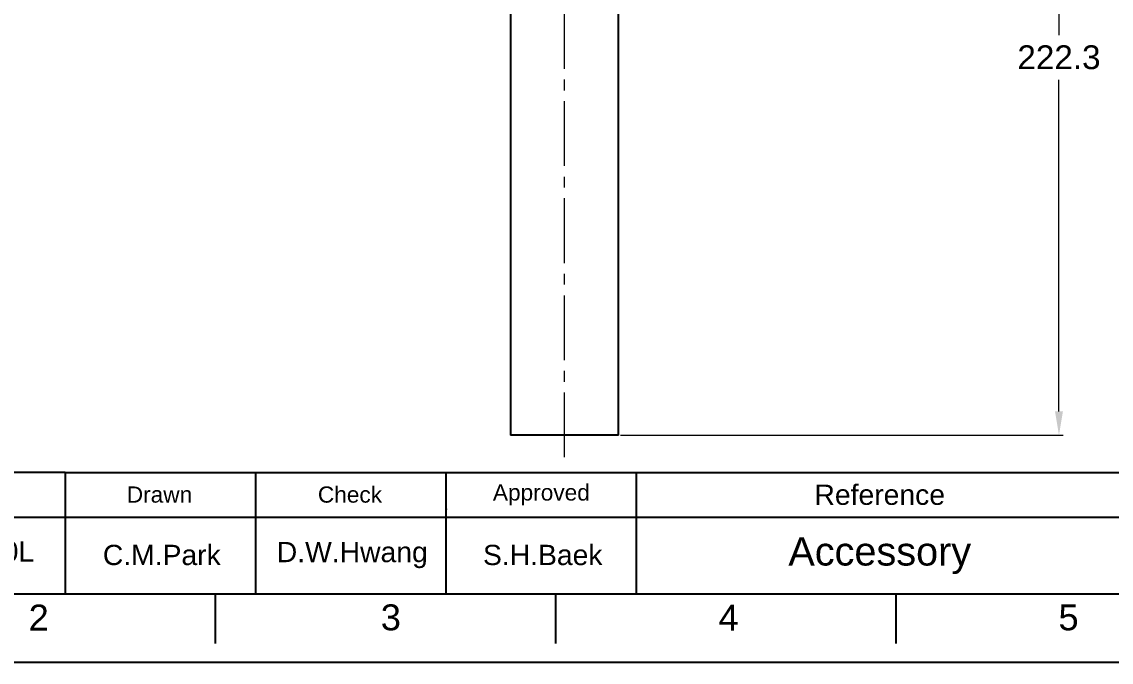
# Model space of a CAD drawing. Header units: millimetres. Extents: x 4257 to 5098, y 860 to 1455.
# Drawn here: x 4420.1 to 4740.5, y 860 to 1048.4 of the extents above; entities that cross this region are included whole.
import ezdxf

# ---------------------------------------------------------------- set-up
doc = ezdxf.new("R2010")
doc.units = ezdxf.units.MM
doc.linetypes.add('CENTER2', pattern=[28.575, 19.05, -3.175, 3.175, -3.175])
doc.layers.add('FORM', color=7, linetype='Continuous')
doc.layers.add('TEXT', color=2, linetype='Continuous')
doc.styles.add('Arial', font='arial.ttf')
doc.styles.get("Standard").update_dxf_attribs({"font": 'arial.ttf'})
doc.dimstyles.new('ISO-25', dxfattribs={"dimtxt": 7, "dimasz": 7, "dimexe": 1.25, "dimexo": 0.625, "dimgap": 3, "dimtad": 1, "dimtih": 1, "dimtoh": 1, "dimdec": 1, "dimlunit": 6, "dimtxsty": 'Arial', "dimcen": 0, "dimclrd": 3, "dimclre": 3, "dimclrt": 4, "dimadec": 0, "dimazin": 0, "dimtfac": 1, "dimtdec": 1, "dimtmove": 0, "dimatfit": 3, "dimfxl": 1, "dimlwd": 13, "dimlwe": 13, "dimarcsym": 0})

# ---------------------------------------------------------------- blocks, each defined once
blk = doc.blocks.new('*D24')
at = {"color": 3, "lineweight": 13, "transparency": 16777216}
for p, q in [((4708.91, 1149.06), (4726.35, 1149.06)), ((4725.1, 1142.06), (4725.1, 1044.49)), ((4725.1, 933.76), (4725.1, 1031.33)), ((4596.19, 926.76), (4726.35, 926.76))]:
    blk.add_line(p, q, dxfattribs=at)
at = {"color": 3, "transparency": 16777216}
for points in [[(4723.93, 1142.06), (4726.26, 1142.06), (4725.1, 1149.06)], [(4723.93, 933.76), (4726.26, 933.76), (4725.1, 926.76)]]:
    blk.add_solid(points, dxfattribs=at)
at = {"layer": 'Defpoints', "color": 0, "transparency": 16777216}
for p in [(4708.29, 1149.06), (4725.1, 1149.06), (4595.57, 926.76)]:
    blk.add_point(p, dxfattribs=at)
at = {"color": 4, "transparency": 16777216, "insert": (4725.1, 1037.91), "char_height": 7, "attachment_point": 5, "style": 'Arial'}
blk.add_mtext('222.3', dxfattribs=at)

msp = doc.modelspace()

# ---------------------------------------------------------------- linework, layer by layer
at = {"color": 1, "linetype": 'CENTER2', "lineweight": 18}
msp.add_line((4579.69, 920.26), (4579.69, 1236.78), dxfattribs=at)
at = {"lineweight": 25}
for p, q in [((4563.82, 1114.06), (4563.82, 926.76)), ((4595.57, 926.76), (4595.57, 1114.06)), ((4595.57, 926.76), (4563.82, 926.76))]:
    msp.add_line(p, q, dxfattribs=at)
at = {"layer": 'FORM', "color": 7, "linetype": 'Continuous'}
for p, q in [((4432.82, 915.77), (4376.8, 915.77)), ((5077.63, 880.01), (4276.68, 880.01)), ((4476.92, 880.01), (4476.92, 865.46)), ((4577.04, 880.01), (4577.04, 865.46)), ((4677.16, 880.01), (4677.16, 865.46)), ((4256.66, 859.99), (5097.66, 859.99))]:
    msp.add_line(p, q, dxfattribs=at)
at = {"layer": 'FORM'}
for p, q in [((4432.82, 915.77), (5077.63, 915.77)), ((4432.82, 915.77), (4432.82, 880.01)), ((4488.84, 915.77), (4488.84, 880.01)), ((4544.86, 880.01), (4544.86, 915.77)), ((4600.88, 880.01), (4600.88, 915.77)), ((4376.8, 902.66), (4934.61, 902.66))]:
    msp.add_line(p, q, dxfattribs=at)
at = {"layer": 'TEXT'}
msp.add_point((4544.86, 905.04), dxfattribs=at)

# ---------------------------------------------------------------- texts
at = {"layer": 'FORM', "char_height": 7.63, "attachment_point": 5}
for s, insert in [('2', (4425.04, 873.13)), ('3', (4528.6, 873.13)), ('4', (4627.95, 873.13)), ('5', (4727.92, 873.13))]:
    msp.add_mtext_dynamic_manual_height_columns(s, width=50.0595, gutter_width=12.51, heights=[0], dxfattribs=dict(at, insert=insert))
at = {"layer": 'TEXT', "attachment_point": 5}
for s, width, insert, char_height in [('Drawn', 56.019, (4460.56, 909.28), 4.768), ('Check', 56.019, (4516.58, 909.28), 4.768), ('Approved', 56.019, (4572.87, 909.21), 4.768), ('Reference', 143.0272, (4672.39, 909.21), 5.959), ('KCF-100L', 56.019, (4404.74, 892.53), 5.959), ('C.M.Park', 56.019, (4461.24, 891.5), 5.959), ('D.W.Hwang', 56.019, (4517.26, 891.5), 5.959), ('S.H.Baek', 56.019, (4573.28, 891.5), 5.959), ('Accessory', 143.0272, (4672.39, 891.34), 8.343)]:
    msp.add_mtext_dynamic_manual_height_columns(s, width=width, gutter_width=29.8, heights=[0], dxfattribs=dict(at, insert=insert, char_height=char_height))

# ---------------------------------------------------------------- dimensions: what is measured, and where the dimension line sits
dim = msp.add_linear_dim(base=(4725.1, 1149.06), p1=(4595.57, 926.76), p2=(4708.29, 1149.06), angle=90, dimstyle='ISO-25')
dim.commit()
dim.dimension.update_dxf_attribs({"geometry": '*D24', "text_midpoint": (4725.1, 1037.91)})

doc.saveas('drawing.dxf')
